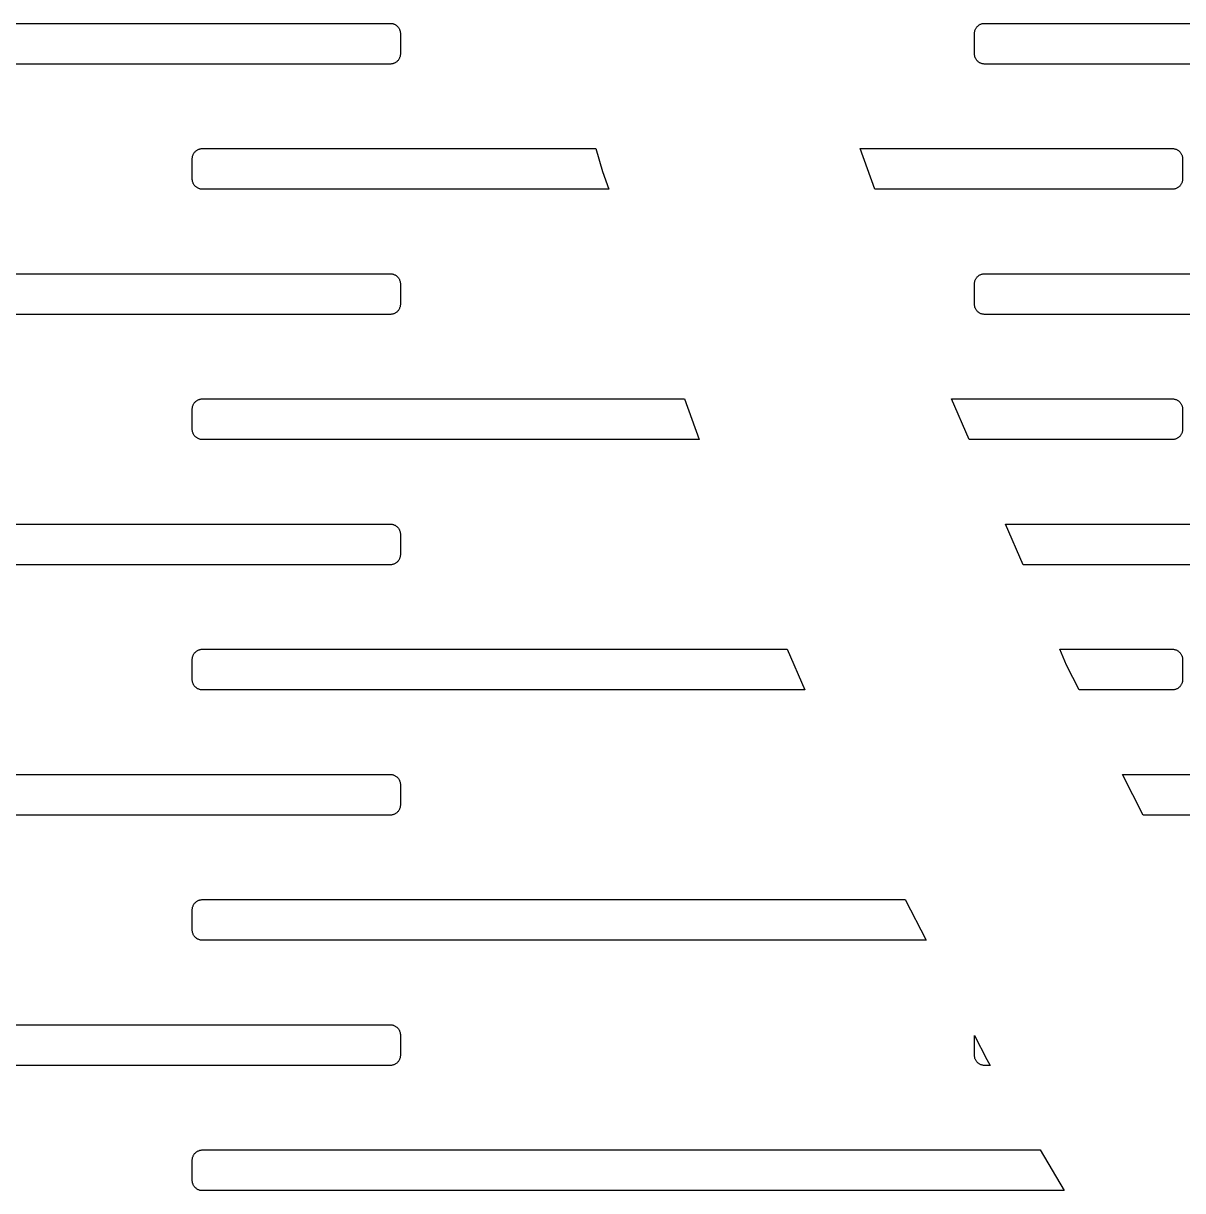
# Model space of a CAD drawing. Header units: metres. Extents: x -216 to 216, y -216 to 216.
# Drawn here: x -174.72 to -137.67, y -83.32 to -46.02 of the extents above; entities that cross this region are included whole.
import ezdxf

# ---------------------------------------------------------------- set-up
doc = ezdxf.new("R2010")
doc.units = ezdxf.units.M

msp = doc.modelspace()

# ---------------------------------------------------------------- linework, layer by layer
for p, q in [((-193.997, -46.0222), (-162.997, -46.0222)), ((-162.997, -46.0222), (-162.977, -46.0228)), ((-162.977, -46.0228), (-162.956, -46.0248)), ((-162.956, -46.0248), (-162.936, -46.028)), ((-162.936, -46.028), (-162.916, -46.0324)), ((-162.916, -46.0324), (-162.897, -46.0381)), ((-162.897, -46.0381), (-162.878, -46.045)), ((-162.878, -46.045), (-162.859, -46.0531)), ((-162.859, -46.0531), (-162.841, -46.0624)), ((-162.841, -46.0624), (-162.823, -46.0728)), ((-162.823, -46.0728), (-162.806, -46.0843)), ((-162.806, -46.0843), (-162.79, -46.0968)), ((-162.79, -46.0968), (-162.775, -46.1103)), ((-162.775, -46.1103), (-162.76, -46.1247)), ((-162.76, -46.1247), (-162.747, -46.14)), ((-162.747, -46.14), (-162.734, -46.1562)), ((-162.734, -46.1562), (-162.723, -46.173)), ((-162.723, -46.173), (-162.712, -46.1906)), ((-162.712, -46.1906), (-162.703, -46.2088)), ((-162.703, -46.2088), (-162.695, -46.2276)), ((-162.695, -46.2276), (-162.688, -46.2468)), ((-162.688, -46.2468), (-162.682, -46.2664)), ((-144.312, -46.2664), (-144.306, -46.2468)), ((-144.306, -46.2468), (-144.299, -46.2276)), ((-144.299, -46.2276), (-144.291, -46.2088)), ((-144.291, -46.2088), (-144.282, -46.1906)), ((-144.282, -46.1906), (-144.272, -46.173)), ((-144.272, -46.173), (-144.26, -46.1562)), ((-144.26, -46.1562), (-144.248, -46.14)), ((-144.248, -46.14), (-144.234, -46.1247)), ((-144.234, -46.1247), (-144.22, -46.1103)), ((-144.22, -46.1103), (-144.204, -46.0968)), ((-144.204, -46.0968), (-144.188, -46.0843)), ((-144.188, -46.0843), (-144.171, -46.0728)), ((-144.171, -46.0728), (-144.154, -46.0624)), ((-144.154, -46.0624), (-144.136, -46.0531)), ((-144.136, -46.0531), (-144.117, -46.045)), ((-144.117, -46.045), (-144.098, -46.0381)), ((-144.098, -46.0381), (-144.078, -46.0324)), ((-144.078, -46.0324), (-144.058, -46.028)), ((-144.058, -46.028), (-144.038, -46.0248)), ((-144.038, -46.0248), (-144.018, -46.0228)), ((-144.018, -46.0228), (-143.997, -46.0222)), ((-143.997, -46.0222), (-112.997, -46.0222)), ((-162.682, -46.2664), (-162.678, -46.2863)), ((-162.678, -46.2863), (-162.675, -46.3065)), ((-162.675, -46.3065), (-162.673, -46.3268)), ((-162.673, -46.3268), (-162.672, -46.3472)), ((-162.672, -46.3472), (-162.672, -46.9972)), ((-144.322, -46.3268), (-144.32, -46.3065)), ((-144.322, -46.3472), (-144.322, -46.3268)), ((-144.322, -46.9972), (-144.322, -46.3472)), ((-144.32, -46.3065), (-144.316, -46.2863)), ((-144.316, -46.2863), (-144.312, -46.2664)), ((-162.672, -46.9972), (-162.673, -47.0176)), ((-144.322, -47.0176), (-144.322, -46.9972)), ((-162.997, -47.3222), (-193.997, -47.3222)), ((-162.977, -47.3215), (-162.997, -47.3222)), ((-162.956, -47.3196), (-162.977, -47.3215)), ((-162.936, -47.3164), (-162.956, -47.3196)), ((-162.916, -47.312), (-162.936, -47.3164)), ((-162.897, -47.3063), (-162.916, -47.312)), ((-162.878, -47.2994), (-162.897, -47.3063)), ((-162.859, -47.2913), (-162.878, -47.2994)), ((-162.841, -47.282), (-162.859, -47.2913)), ((-162.823, -47.2716), (-162.841, -47.282)), ((-162.806, -47.2601), (-162.823, -47.2716)), ((-162.79, -47.2476), (-162.806, -47.2601)), ((-162.775, -47.2341), (-162.79, -47.2476)), ((-162.76, -47.2197), (-162.775, -47.2341)), ((-162.747, -47.2044), (-162.76, -47.2197)), ((-162.734, -47.1882), (-162.747, -47.2044)), ((-162.723, -47.1713), (-162.734, -47.1882)), ((-162.712, -47.1538), (-162.723, -47.1713)), ((-162.703, -47.1356), (-162.712, -47.1538)), ((-162.695, -47.1168), (-162.703, -47.1356)), ((-162.688, -47.0976), (-162.695, -47.1168)), ((-162.682, -47.078), (-162.688, -47.0976)), ((-162.678, -47.0581), (-162.682, -47.078)), ((-162.675, -47.0379), (-162.678, -47.0581)), ((-162.673, -47.0176), (-162.675, -47.0379)), ((-144.32, -47.0379), (-144.322, -47.0176)), ((-144.316, -47.0581), (-144.32, -47.0379)), ((-144.312, -47.078), (-144.316, -47.0581)), ((-144.306, -47.0976), (-144.312, -47.078)), ((-144.299, -47.1168), (-144.306, -47.0976)), ((-144.291, -47.1356), (-144.299, -47.1168)), ((-144.282, -47.1538), (-144.291, -47.1356)), ((-144.272, -47.1713), (-144.282, -47.1538)), ((-144.26, -47.1882), (-144.272, -47.1713)), ((-144.248, -47.2044), (-144.26, -47.1882)), ((-144.234, -47.2197), (-144.248, -47.2044)), ((-144.22, -47.2341), (-144.234, -47.2197)), ((-144.204, -47.2476), (-144.22, -47.2341)), ((-144.188, -47.2601), (-144.204, -47.2476)), ((-144.171, -47.2716), (-144.188, -47.2601)), ((-144.154, -47.282), (-144.171, -47.2716)), ((-144.136, -47.2913), (-144.154, -47.282)), ((-144.117, -47.2994), (-144.136, -47.2913)), ((-144.098, -47.3063), (-144.117, -47.2994)), ((-144.078, -47.312), (-144.098, -47.3063)), ((-144.058, -47.3164), (-144.078, -47.312)), ((-144.038, -47.3196), (-144.058, -47.3164)), ((-144.018, -47.3215), (-144.038, -47.3196)), ((-143.997, -47.3222), (-144.018, -47.3215)), ((-112.997, -47.3222), (-143.997, -47.3222)), ((-169.322, -50.3268), (-169.32, -50.3065)), ((-169.322, -50.3472), (-169.322, -50.3268)), ((-169.322, -50.9972), (-169.322, -50.3472)), ((-169.32, -50.3065), (-169.316, -50.2863)), ((-169.316, -50.2863), (-169.312, -50.2664)), ((-169.312, -50.2664), (-169.306, -50.2468)), ((-169.306, -50.2468), (-169.299, -50.2276)), ((-169.299, -50.2276), (-169.291, -50.2088)), ((-169.291, -50.2088), (-169.282, -50.1906)), ((-169.282, -50.1906), (-169.272, -50.173)), ((-169.272, -50.173), (-169.26, -50.1562)), ((-169.26, -50.1562), (-169.248, -50.14)), ((-169.248, -50.14), (-169.234, -50.1247)), ((-169.234, -50.1247), (-169.22, -50.1103)), ((-169.22, -50.1103), (-169.204, -50.0968)), ((-169.204, -50.0968), (-169.188, -50.0843)), ((-169.188, -50.0843), (-169.171, -50.0728)), ((-169.171, -50.0728), (-169.154, -50.0624)), ((-169.154, -50.0624), (-169.136, -50.0531)), ((-169.136, -50.0531), (-169.117, -50.045)), ((-169.117, -50.045), (-169.098, -50.0381)), ((-169.098, -50.0381), (-169.078, -50.0324)), ((-169.078, -50.0324), (-169.058, -50.028)), ((-169.058, -50.028), (-169.038, -50.0248)), ((-169.038, -50.0248), (-169.018, -50.0228)), ((-169.018, -50.0228), (-168.997, -50.0222)), ((-168.997, -50.0222), (-156.422, -50.0222)), ((-156.422, -50.0222), (-156.209, -50.7554)), ((-147.507, -51.3222), (-147.975, -50.0222)), ((-147.975, -50.0222), (-137.997, -50.0222)), ((-137.997, -50.0222), (-137.977, -50.0228)), ((-137.977, -50.0228), (-137.956, -50.0248)), ((-137.956, -50.0248), (-137.936, -50.028)), ((-137.936, -50.028), (-137.916, -50.0324)), ((-137.916, -50.0324), (-137.897, -50.0381)), ((-137.897, -50.0381), (-137.878, -50.045)), ((-137.878, -50.045), (-137.859, -50.0531)), ((-137.859, -50.0531), (-137.841, -50.0624)), ((-137.841, -50.0624), (-137.823, -50.0728)), ((-137.823, -50.0728), (-137.806, -50.0843)), ((-137.806, -50.0843), (-137.79, -50.0968)), ((-137.79, -50.0968), (-137.775, -50.1103)), ((-137.775, -50.1103), (-137.76, -50.1247)), ((-137.76, -50.1247), (-137.747, -50.14)), ((-137.747, -50.14), (-137.734, -50.1562)), ((-137.734, -50.1562), (-137.723, -50.173)), ((-137.723, -50.173), (-137.712, -50.1906)), ((-137.712, -50.1906), (-137.703, -50.2088)), ((-137.703, -50.2088), (-137.695, -50.2276)), ((-137.695, -50.2276), (-137.688, -50.2468)), ((-137.688, -50.2468), (-137.682, -50.2664)), ((-137.682, -50.2664), (-137.678, -50.2863)), ((-137.678, -50.2863), (-137.675, -50.3065)), ((-137.675, -50.3065), (-137.673, -50.3268)), ((-137.673, -50.3268), (-137.672, -50.3472)), ((-137.672, -50.3472), (-137.672, -50.9972)), ((-169.322, -51.0176), (-169.322, -50.9972)), ((-169.32, -51.0379), (-169.322, -51.0176)), ((-169.316, -51.0581), (-169.32, -51.0379)), ((-169.312, -51.078), (-169.316, -51.0581)), ((-169.306, -51.0976), (-169.312, -51.078)), ((-169.299, -51.1168), (-169.306, -51.0976)), ((-156.209, -50.7554), (-156.005, -51.3222)), ((-137.688, -51.0976), (-137.695, -51.1168)), ((-137.682, -51.078), (-137.688, -51.0976)), ((-137.678, -51.0581), (-137.682, -51.078)), ((-137.675, -51.0379), (-137.678, -51.0581)), ((-137.673, -51.0176), (-137.675, -51.0379)), ((-137.672, -50.9972), (-137.673, -51.0176)), ((-169.291, -51.1356), (-169.299, -51.1168)), ((-169.282, -51.1538), (-169.291, -51.1356)), ((-169.272, -51.1713), (-169.282, -51.1538)), ((-169.26, -51.1882), (-169.272, -51.1713)), ((-169.248, -51.2044), (-169.26, -51.1882)), ((-169.234, -51.2197), (-169.248, -51.2044)), ((-169.22, -51.2341), (-169.234, -51.2197)), ((-169.204, -51.2476), (-169.22, -51.2341)), ((-169.188, -51.2601), (-169.204, -51.2476)), ((-169.171, -51.2716), (-169.188, -51.2601)), ((-169.154, -51.282), (-169.171, -51.2716)), ((-169.136, -51.2913), (-169.154, -51.282)), ((-169.117, -51.2994), (-169.136, -51.2913)), ((-169.098, -51.3063), (-169.117, -51.2994)), ((-169.078, -51.312), (-169.098, -51.3063)), ((-169.058, -51.3164), (-169.078, -51.312)), ((-169.038, -51.3196), (-169.058, -51.3164)), ((-169.018, -51.3215), (-169.038, -51.3196)), ((-168.997, -51.3222), (-169.018, -51.3215)), ((-156.005, -51.3222), (-168.997, -51.3222)), ((-137.997, -51.3222), (-147.507, -51.3222)), ((-137.977, -51.3215), (-137.997, -51.3222)), ((-137.956, -51.3196), (-137.977, -51.3215)), ((-137.936, -51.3164), (-137.956, -51.3196)), ((-137.916, -51.312), (-137.936, -51.3164)), ((-137.897, -51.3063), (-137.916, -51.312)), ((-137.878, -51.2994), (-137.897, -51.3063)), ((-137.859, -51.2913), (-137.878, -51.2994)), ((-137.841, -51.282), (-137.859, -51.2913)), ((-137.823, -51.2716), (-137.841, -51.282)), ((-137.806, -51.2601), (-137.823, -51.2716)), ((-137.79, -51.2476), (-137.806, -51.2601)), ((-137.775, -51.2341), (-137.79, -51.2476)), ((-137.76, -51.2197), (-137.775, -51.2341)), ((-137.747, -51.2044), (-137.76, -51.2197)), ((-137.734, -51.1882), (-137.747, -51.2044)), ((-137.723, -51.1713), (-137.734, -51.1882)), ((-137.712, -51.1538), (-137.723, -51.1713)), ((-137.703, -51.1356), (-137.712, -51.1538)), ((-137.695, -51.1168), (-137.703, -51.1356)), ((-193.997, -54.0222), (-162.997, -54.0222)), ((-162.997, -54.0222), (-162.977, -54.0228)), ((-162.977, -54.0228), (-162.956, -54.0248)), ((-162.956, -54.0248), (-162.936, -54.028)), ((-162.936, -54.028), (-162.916, -54.0324)), ((-162.916, -54.0324), (-162.897, -54.0381)), ((-162.897, -54.0381), (-162.878, -54.045)), ((-162.878, -54.045), (-162.859, -54.0531)), ((-162.859, -54.0531), (-162.841, -54.0624)), ((-162.841, -54.0624), (-162.823, -54.0728)), ((-162.823, -54.0728), (-162.806, -54.0843)), ((-162.806, -54.0843), (-162.79, -54.0968)), ((-144.204, -54.0968), (-144.188, -54.0843)), ((-144.188, -54.0843), (-144.171, -54.0728)), ((-144.171, -54.0728), (-144.154, -54.0624)), ((-144.154, -54.0624), (-144.136, -54.0531)), ((-144.136, -54.0531), (-144.117, -54.045)), ((-144.117, -54.045), (-144.098, -54.0381)), ((-144.098, -54.0381), (-144.078, -54.0324)), ((-144.078, -54.0324), (-144.058, -54.028)), ((-144.058, -54.028), (-144.038, -54.0248)), ((-144.038, -54.0248), (-144.018, -54.0228)), ((-144.018, -54.0228), (-143.997, -54.0222)), ((-143.997, -54.0222), (-112.997, -54.0222)), ((-162.79, -54.0968), (-162.775, -54.1103)), ((-162.775, -54.1103), (-162.76, -54.1247)), ((-162.76, -54.1247), (-162.747, -54.14)), ((-162.747, -54.14), (-162.734, -54.1562)), ((-162.734, -54.1562), (-162.723, -54.173)), ((-162.723, -54.173), (-162.712, -54.1906)), ((-162.712, -54.1906), (-162.703, -54.2088)), ((-162.703, -54.2088), (-162.695, -54.2276)), ((-162.695, -54.2276), (-162.688, -54.2468)), ((-162.688, -54.2468), (-162.682, -54.2664)), ((-162.682, -54.2664), (-162.678, -54.2863)), ((-162.678, -54.2863), (-162.675, -54.3065)), ((-162.675, -54.3065), (-162.673, -54.3268)), ((-162.673, -54.3268), (-162.672, -54.3472)), ((-162.672, -54.3472), (-162.672, -54.9972)), ((-144.322, -54.3268), (-144.32, -54.3065)), ((-144.322, -54.3472), (-144.322, -54.3268)), ((-144.322, -54.9972), (-144.322, -54.3472)), ((-144.32, -54.3065), (-144.316, -54.2863)), ((-144.316, -54.2863), (-144.312, -54.2664)), ((-144.312, -54.2664), (-144.306, -54.2468)), ((-144.306, -54.2468), (-144.299, -54.2276)), ((-144.299, -54.2276), (-144.291, -54.2088)), ((-144.291, -54.2088), (-144.282, -54.1906)), ((-144.282, -54.1906), (-144.272, -54.173)), ((-144.272, -54.173), (-144.26, -54.1562)), ((-144.26, -54.1562), (-144.248, -54.14)), ((-144.248, -54.14), (-144.234, -54.1247)), ((-144.234, -54.1247), (-144.22, -54.1103)), ((-144.22, -54.1103), (-144.204, -54.0968)), ((-162.734, -55.1882), (-162.747, -55.2044)), ((-162.723, -55.1713), (-162.734, -55.1882)), ((-162.712, -55.1538), (-162.723, -55.1713)), ((-162.703, -55.1356), (-162.712, -55.1538)), ((-162.695, -55.1168), (-162.703, -55.1356)), ((-162.688, -55.0976), (-162.695, -55.1168)), ((-162.682, -55.078), (-162.688, -55.0976)), ((-162.678, -55.0581), (-162.682, -55.078)), ((-162.675, -55.0379), (-162.678, -55.0581)), ((-162.673, -55.0176), (-162.675, -55.0379)), ((-162.672, -54.9972), (-162.673, -55.0176)), ((-144.322, -55.0176), (-144.322, -54.9972)), ((-144.32, -55.0379), (-144.322, -55.0176)), ((-144.316, -55.0581), (-144.32, -55.0379)), ((-144.312, -55.078), (-144.316, -55.0581)), ((-144.306, -55.0976), (-144.312, -55.078)), ((-144.299, -55.1168), (-144.306, -55.0976)), ((-144.291, -55.1356), (-144.299, -55.1168)), ((-144.282, -55.1538), (-144.291, -55.1356)), ((-144.272, -55.1713), (-144.282, -55.1538)), ((-144.26, -55.1882), (-144.272, -55.1713)), ((-144.248, -55.2044), (-144.26, -55.1882)), ((-162.997, -55.3222), (-193.997, -55.3222)), ((-162.977, -55.3215), (-162.997, -55.3222)), ((-162.956, -55.3196), (-162.977, -55.3215)), ((-162.936, -55.3164), (-162.956, -55.3196)), ((-162.916, -55.312), (-162.936, -55.3164)), ((-162.897, -55.3063), (-162.916, -55.312)), ((-162.878, -55.2994), (-162.897, -55.3063)), ((-162.859, -55.2913), (-162.878, -55.2994)), ((-162.841, -55.282), (-162.859, -55.2913)), ((-162.823, -55.2716), (-162.841, -55.282)), ((-162.806, -55.2601), (-162.823, -55.2716)), ((-162.79, -55.2476), (-162.806, -55.2601)), ((-162.775, -55.2341), (-162.79, -55.2476)), ((-162.76, -55.2197), (-162.775, -55.2341)), ((-162.747, -55.2044), (-162.76, -55.2197)), ((-144.234, -55.2197), (-144.248, -55.2044)), ((-144.22, -55.2341), (-144.234, -55.2197)), ((-144.204, -55.2476), (-144.22, -55.2341)), ((-144.188, -55.2601), (-144.204, -55.2476)), ((-144.171, -55.2716), (-144.188, -55.2601)), ((-144.154, -55.282), (-144.171, -55.2716)), ((-144.136, -55.2913), (-144.154, -55.282)), ((-144.117, -55.2994), (-144.136, -55.2913)), ((-144.098, -55.3063), (-144.117, -55.2994)), ((-144.078, -55.312), (-144.098, -55.3063)), ((-144.058, -55.3164), (-144.078, -55.312)), ((-144.038, -55.3196), (-144.058, -55.3164)), ((-144.018, -55.3215), (-144.038, -55.3196)), ((-143.997, -55.3222), (-144.018, -55.3215)), ((-112.997, -55.3222), (-143.997, -55.3222)), ((-169.282, -58.1906), (-169.272, -58.173)), ((-169.272, -58.173), (-169.26, -58.1562)), ((-169.26, -58.1562), (-169.248, -58.14)), ((-169.248, -58.14), (-169.234, -58.1247)), ((-169.234, -58.1247), (-169.22, -58.1103)), ((-169.22, -58.1103), (-169.204, -58.0968)), ((-169.204, -58.0968), (-169.188, -58.0843)), ((-169.188, -58.0843), (-169.171, -58.0728)), ((-169.171, -58.0728), (-169.154, -58.0624)), ((-169.154, -58.0624), (-169.136, -58.0531)), ((-169.136, -58.0531), (-169.117, -58.045)), ((-169.117, -58.045), (-169.098, -58.0381)), ((-169.098, -58.0381), (-169.078, -58.0324)), ((-169.078, -58.0324), (-169.058, -58.028)), ((-169.058, -58.028), (-169.038, -58.0248)), ((-169.038, -58.0248), (-169.018, -58.0228)), ((-169.018, -58.0228), (-168.997, -58.0222)), ((-168.997, -58.0222), (-153.593, -58.0222)), ((-153.593, -58.0222), (-153.125, -59.3222)), ((-144.495, -59.3222), (-145.058, -58.0222)), ((-145.058, -58.0222), (-137.997, -58.0222)), ((-137.997, -58.0222), (-137.977, -58.0228)), ((-137.977, -58.0228), (-137.956, -58.0248)), ((-137.956, -58.0248), (-137.936, -58.028)), ((-137.936, -58.028), (-137.916, -58.0324)), ((-137.916, -58.0324), (-137.897, -58.0381)), ((-137.897, -58.0381), (-137.878, -58.045)), ((-137.878, -58.045), (-137.859, -58.0531)), ((-137.859, -58.0531), (-137.841, -58.0624)), ((-137.841, -58.0624), (-137.823, -58.0728)), ((-137.823, -58.0728), (-137.806, -58.0843)), ((-137.806, -58.0843), (-137.79, -58.0968)), ((-137.79, -58.0968), (-137.775, -58.1103)), ((-137.775, -58.1103), (-137.76, -58.1247)), ((-137.76, -58.1247), (-137.747, -58.14)), ((-137.747, -58.14), (-137.734, -58.1562)), ((-137.734, -58.1562), (-137.723, -58.173)), ((-137.723, -58.173), (-137.712, -58.1906)), ((-169.322, -58.3268), (-169.32, -58.3065)), ((-169.322, -58.3472), (-169.322, -58.3268)), ((-169.322, -58.9972), (-169.322, -58.3472)), ((-169.32, -58.3065), (-169.316, -58.2863)), ((-169.316, -58.2863), (-169.312, -58.2664)), ((-169.312, -58.2664), (-169.306, -58.2468)), ((-169.306, -58.2468), (-169.299, -58.2276)), ((-169.299, -58.2276), (-169.291, -58.2088)), ((-169.291, -58.2088), (-169.282, -58.1906)), ((-137.712, -58.1906), (-137.703, -58.2088)), ((-137.703, -58.2088), (-137.695, -58.2276)), ((-137.695, -58.2276), (-137.688, -58.2468)), ((-137.688, -58.2468), (-137.682, -58.2664)), ((-137.682, -58.2664), (-137.678, -58.2863)), ((-137.678, -58.2863), (-137.675, -58.3065)), ((-137.675, -58.3065), (-137.673, -58.3268)), ((-137.673, -58.3268), (-137.672, -58.3472)), ((-137.672, -58.3472), (-137.672, -58.9972)), ((-169.322, -59.0176), (-169.322, -58.9972)), ((-169.32, -59.0379), (-169.322, -59.0176)), ((-169.316, -59.0581), (-169.32, -59.0379)), ((-169.312, -59.078), (-169.316, -59.0581)), ((-169.306, -59.0976), (-169.312, -59.078)), ((-169.299, -59.1168), (-169.306, -59.0976)), ((-169.291, -59.1356), (-169.299, -59.1168)), ((-169.282, -59.1538), (-169.291, -59.1356)), ((-169.272, -59.1713), (-169.282, -59.1538)), ((-169.26, -59.1882), (-169.272, -59.1713)), ((-169.248, -59.2044), (-169.26, -59.1882)), ((-169.234, -59.2197), (-169.248, -59.2044)), ((-169.22, -59.2341), (-169.234, -59.2197)), ((-169.204, -59.2476), (-169.22, -59.2341)), ((-169.188, -59.2601), (-169.204, -59.2476)), ((-169.171, -59.2716), (-169.188, -59.2601)), ((-169.154, -59.282), (-169.171, -59.2716)), ((-169.136, -59.2913), (-169.154, -59.282)), ((-169.117, -59.2994), (-169.136, -59.2913)), ((-169.098, -59.3063), (-169.117, -59.2994)), ((-169.078, -59.312), (-169.098, -59.3063)), ((-137.897, -59.3063), (-137.916, -59.312)), ((-137.878, -59.2994), (-137.897, -59.3063)), ((-137.859, -59.2913), (-137.878, -59.2994)), ((-137.841, -59.282), (-137.859, -59.2913)), ((-137.823, -59.2716), (-137.841, -59.282)), ((-137.806, -59.2601), (-137.823, -59.2716)), ((-137.79, -59.2476), (-137.806, -59.2601)), ((-137.775, -59.2341), (-137.79, -59.2476)), ((-137.76, -59.2197), (-137.775, -59.2341)), ((-137.747, -59.2044), (-137.76, -59.2197)), ((-137.734, -59.1882), (-137.747, -59.2044)), ((-137.723, -59.1713), (-137.734, -59.1882)), ((-137.712, -59.1538), (-137.723, -59.1713)), ((-137.703, -59.1356), (-137.712, -59.1538)), ((-137.695, -59.1168), (-137.703, -59.1356)), ((-137.688, -59.0976), (-137.695, -59.1168)), ((-137.682, -59.078), (-137.688, -59.0976)), ((-137.678, -59.0581), (-137.682, -59.078)), ((-137.675, -59.0379), (-137.678, -59.0581)), ((-137.673, -59.0176), (-137.675, -59.0379)), ((-137.672, -58.9972), (-137.673, -59.0176)), ((-169.058, -59.3164), (-169.078, -59.312)), ((-169.038, -59.3196), (-169.058, -59.3164)), ((-169.018, -59.3215), (-169.038, -59.3196)), ((-168.997, -59.3222), (-169.018, -59.3215)), ((-153.125, -59.3222), (-168.997, -59.3222)), ((-137.997, -59.3222), (-144.495, -59.3222)), ((-137.977, -59.3215), (-137.997, -59.3222)), ((-137.956, -59.3196), (-137.977, -59.3215)), ((-137.936, -59.3164), (-137.956, -59.3196)), ((-137.916, -59.312), (-137.936, -59.3164)), ((-193.997, -62.0222), (-162.997, -62.0222)), ((-162.997, -62.0222), (-162.977, -62.0228)), ((-162.977, -62.0228), (-162.956, -62.0248)), ((-162.956, -62.0248), (-162.936, -62.028)), ((-162.936, -62.028), (-162.916, -62.0324)), ((-162.916, -62.0324), (-162.897, -62.0381)), ((-162.897, -62.0381), (-162.878, -62.045)), ((-162.878, -62.045), (-162.859, -62.0531)), ((-162.859, -62.0531), (-162.841, -62.0624)), ((-162.841, -62.0624), (-162.823, -62.0728)), ((-162.823, -62.0728), (-162.806, -62.0843)), ((-162.806, -62.0843), (-162.79, -62.0968)), ((-162.79, -62.0968), (-162.775, -62.1103)), ((-162.775, -62.1103), (-162.76, -62.1247)), ((-162.76, -62.1247), (-162.747, -62.14)), ((-162.747, -62.14), (-162.734, -62.1562)), ((-162.734, -62.1562), (-162.723, -62.173)), ((-162.723, -62.173), (-162.712, -62.1906)), ((-162.712, -62.1906), (-162.703, -62.2088)), ((-162.703, -62.2088), (-162.695, -62.2276)), ((-162.695, -62.2276), (-162.688, -62.2468)), ((-162.688, -62.2468), (-162.682, -62.2664)), ((-162.682, -62.2664), (-162.678, -62.2863)), ((-162.678, -62.2863), (-162.675, -62.3065)), ((-142.764, -63.3222), (-143.327, -62.0222)), ((-143.327, -62.0222), (-112.997, -62.0222)), ((-162.675, -62.3065), (-162.673, -62.3268)), ((-162.673, -62.3268), (-162.672, -62.3472)), ((-162.672, -62.3472), (-162.672, -62.9972)), ((-162.673, -63.0176), (-162.675, -63.0379)), ((-162.672, -62.9972), (-162.673, -63.0176)), ((-162.997, -63.3222), (-193.997, -63.3222)), ((-162.977, -63.3215), (-162.997, -63.3222)), ((-162.956, -63.3196), (-162.977, -63.3215)), ((-162.936, -63.3164), (-162.956, -63.3196)), ((-162.916, -63.312), (-162.936, -63.3164)), ((-162.897, -63.3063), (-162.916, -63.312)), ((-162.878, -63.2994), (-162.897, -63.3063)), ((-162.859, -63.2913), (-162.878, -63.2994)), ((-162.841, -63.282), (-162.859, -63.2913)), ((-162.823, -63.2716), (-162.841, -63.282)), ((-162.806, -63.2601), (-162.823, -63.2716)), ((-162.79, -63.2476), (-162.806, -63.2601)), ((-162.775, -63.2341), (-162.79, -63.2476)), ((-162.76, -63.2197), (-162.775, -63.2341)), ((-162.747, -63.2044), (-162.76, -63.2197)), ((-162.734, -63.1882), (-162.747, -63.2044)), ((-162.723, -63.1713), (-162.734, -63.1882)), ((-162.712, -63.1538), (-162.723, -63.1713)), ((-162.703, -63.1356), (-162.712, -63.1538)), ((-162.695, -63.1168), (-162.703, -63.1356)), ((-162.688, -63.0976), (-162.695, -63.1168)), ((-162.682, -63.078), (-162.688, -63.0976)), ((-162.678, -63.0581), (-162.682, -63.078)), ((-162.675, -63.0379), (-162.678, -63.0581)), ((-112.997, -63.3222), (-142.764, -63.3222)), ((-169.322, -66.3268), (-169.32, -66.3065)), ((-169.322, -66.3472), (-169.322, -66.3268)), ((-169.322, -66.9972), (-169.322, -66.3472)), ((-169.32, -66.3065), (-169.316, -66.2863)), ((-169.316, -66.2863), (-169.312, -66.2664)), ((-169.312, -66.2664), (-169.306, -66.2468)), ((-169.306, -66.2468), (-169.299, -66.2276)), ((-169.299, -66.2276), (-169.291, -66.2088)), ((-169.291, -66.2088), (-169.282, -66.1906)), ((-169.282, -66.1906), (-169.272, -66.173)), ((-169.272, -66.173), (-169.26, -66.1562)), ((-169.26, -66.1562), (-169.248, -66.14)), ((-169.248, -66.14), (-169.234, -66.1247)), ((-169.234, -66.1247), (-169.22, -66.1103)), ((-169.22, -66.1103), (-169.204, -66.0968)), ((-169.204, -66.0968), (-169.188, -66.0843)), ((-169.188, -66.0843), (-169.171, -66.0728)), ((-169.171, -66.0728), (-169.154, -66.0624)), ((-169.154, -66.0624), (-169.136, -66.0531)), ((-169.136, -66.0531), (-169.117, -66.045)), ((-169.117, -66.045), (-169.098, -66.0381)), ((-169.098, -66.0381), (-169.078, -66.0324)), ((-169.078, -66.0324), (-169.058, -66.028)), ((-169.058, -66.028), (-169.038, -66.0248)), ((-169.038, -66.0248), (-169.018, -66.0228)), ((-169.018, -66.0228), (-168.997, -66.0222)), ((-168.997, -66.0222), (-150.308, -66.0222)), ((-150.308, -66.0222), (-149.746, -67.3222)), ((-141.377, -66.5271), (-141.596, -66.0222)), ((-141.596, -66.0222), (-137.997, -66.0222)), ((-137.997, -66.0222), (-137.977, -66.0228)), ((-137.977, -66.0228), (-137.956, -66.0248)), ((-137.956, -66.0248), (-137.936, -66.028)), ((-137.936, -66.028), (-137.916, -66.0324)), ((-137.916, -66.0324), (-137.897, -66.0381)), ((-137.897, -66.0381), (-137.878, -66.045)), ((-137.878, -66.045), (-137.859, -66.0531)), ((-137.859, -66.0531), (-137.841, -66.0624)), ((-137.841, -66.0624), (-137.823, -66.0728)), ((-137.823, -66.0728), (-137.806, -66.0843)), ((-137.806, -66.0843), (-137.79, -66.0968)), ((-137.79, -66.0968), (-137.775, -66.1103)), ((-137.775, -66.1103), (-137.76, -66.1247)), ((-137.76, -66.1247), (-137.747, -66.14)), ((-137.747, -66.14), (-137.734, -66.1562)), ((-137.734, -66.1562), (-137.723, -66.173)), ((-137.723, -66.173), (-137.712, -66.1906)), ((-137.712, -66.1906), (-137.703, -66.2088)), ((-137.703, -66.2088), (-137.695, -66.2276)), ((-137.695, -66.2276), (-137.688, -66.2468)), ((-137.688, -66.2468), (-137.682, -66.2664)), ((-137.682, -66.2664), (-137.678, -66.2863)), ((-137.678, -66.2863), (-137.675, -66.3065)), ((-137.675, -66.3065), (-137.673, -66.3268)), ((-137.673, -66.3268), (-137.672, -66.3472)), ((-137.672, -66.3472), (-137.672, -66.9972)), ((-140.972, -67.3222), (-141.377, -66.5271)), ((-169.322, -67.0176), (-169.322, -66.9972)), ((-169.32, -67.0379), (-169.322, -67.0176)), ((-169.316, -67.0581), (-169.32, -67.0379)), ((-169.312, -67.078), (-169.316, -67.0581)), ((-169.306, -67.0976), (-169.312, -67.078)), ((-169.299, -67.1168), (-169.306, -67.0976)), ((-169.291, -67.1356), (-169.299, -67.1168)), ((-169.282, -67.1538), (-169.291, -67.1356)), ((-137.703, -67.1356), (-137.712, -67.1538)), ((-137.695, -67.1168), (-137.703, -67.1356)), ((-137.688, -67.0976), (-137.695, -67.1168)), ((-137.682, -67.078), (-137.688, -67.0976)), ((-137.678, -67.0581), (-137.682, -67.078)), ((-137.675, -67.0379), (-137.678, -67.0581)), ((-137.673, -67.0176), (-137.675, -67.0379)), ((-137.672, -66.9972), (-137.673, -67.0176)), ((-169.272, -67.1713), (-169.282, -67.1538)), ((-169.26, -67.1882), (-169.272, -67.1713)), ((-169.248, -67.2044), (-169.26, -67.1882)), ((-169.234, -67.2197), (-169.248, -67.2044)), ((-169.22, -67.2341), (-169.234, -67.2197)), ((-169.204, -67.2476), (-169.22, -67.2341)), ((-169.188, -67.2601), (-169.204, -67.2476)), ((-169.171, -67.2716), (-169.188, -67.2601)), ((-169.154, -67.282), (-169.171, -67.2716)), ((-169.136, -67.2913), (-169.154, -67.282)), ((-169.117, -67.2994), (-169.136, -67.2913)), ((-169.098, -67.3063), (-169.117, -67.2994)), ((-169.078, -67.312), (-169.098, -67.3063)), ((-169.058, -67.3164), (-169.078, -67.312)), ((-169.038, -67.3196), (-169.058, -67.3164)), ((-169.018, -67.3215), (-169.038, -67.3196)), ((-168.997, -67.3222), (-169.018, -67.3215)), ((-149.746, -67.3222), (-168.997, -67.3222)), ((-137.997, -67.3222), (-140.972, -67.3222)), ((-137.977, -67.3215), (-137.997, -67.3222)), ((-137.956, -67.3196), (-137.977, -67.3215)), ((-137.936, -67.3164), (-137.956, -67.3196)), ((-137.916, -67.312), (-137.936, -67.3164)), ((-137.897, -67.3063), (-137.916, -67.312)), ((-137.878, -67.2994), (-137.897, -67.3063)), ((-137.859, -67.2913), (-137.878, -67.2994)), ((-137.841, -67.282), (-137.859, -67.2913)), ((-137.823, -67.2716), (-137.841, -67.282)), ((-137.806, -67.2601), (-137.823, -67.2716)), ((-137.79, -67.2476), (-137.806, -67.2601)), ((-137.775, -67.2341), (-137.79, -67.2476)), ((-137.76, -67.2197), (-137.775, -67.2341)), ((-137.747, -67.2044), (-137.76, -67.2197)), ((-137.734, -67.1882), (-137.747, -67.2044)), ((-137.723, -67.1713), (-137.734, -67.1882)), ((-137.712, -67.1538), (-137.723, -67.1713)), ((-193.997, -70.0222), (-162.997, -70.0222)), ((-162.997, -70.0222), (-162.977, -70.0228)), ((-162.977, -70.0228), (-162.956, -70.0248)), ((-162.956, -70.0248), (-162.936, -70.028)), ((-162.936, -70.028), (-162.916, -70.0324)), ((-162.916, -70.0324), (-162.897, -70.0381)), ((-162.897, -70.0381), (-162.878, -70.045)), ((-162.878, -70.045), (-162.859, -70.0531)), ((-162.859, -70.0531), (-162.841, -70.0624)), ((-162.841, -70.0624), (-162.823, -70.0728)), ((-162.823, -70.0728), (-162.806, -70.0843)), ((-162.806, -70.0843), (-162.79, -70.0968)), ((-162.79, -70.0968), (-162.775, -70.1103)), ((-162.775, -70.1103), (-162.76, -70.1247)), ((-138.934, -71.3222), (-139.596, -70.0222)), ((-139.596, -70.0222), (-112.997, -70.0222)), ((-162.76, -70.1247), (-162.747, -70.14)), ((-162.747, -70.14), (-162.734, -70.1562)), ((-162.734, -70.1562), (-162.723, -70.173)), ((-162.723, -70.173), (-162.712, -70.1906)), ((-162.712, -70.1906), (-162.703, -70.2088)), ((-162.703, -70.2088), (-162.695, -70.2276)), ((-162.695, -70.2276), (-162.688, -70.2468)), ((-162.688, -70.2468), (-162.682, -70.2664)), ((-162.682, -70.2664), (-162.678, -70.2863)), ((-162.678, -70.2863), (-162.675, -70.3065)), ((-162.675, -70.3065), (-162.673, -70.3268)), ((-162.673, -70.3268), (-162.672, -70.3472)), ((-162.672, -70.3472), (-162.672, -70.9972)), ((-162.775, -71.2341), (-162.79, -71.2476)), ((-162.76, -71.2197), (-162.775, -71.2341)), ((-162.747, -71.2044), (-162.76, -71.2197)), ((-162.734, -71.1882), (-162.747, -71.2044)), ((-162.723, -71.1713), (-162.734, -71.1882)), ((-162.712, -71.1538), (-162.723, -71.1713)), ((-162.703, -71.1356), (-162.712, -71.1538)), ((-162.695, -71.1168), (-162.703, -71.1356)), ((-162.688, -71.0976), (-162.695, -71.1168)), ((-162.682, -71.078), (-162.688, -71.0976)), ((-162.678, -71.0581), (-162.682, -71.078)), ((-162.675, -71.0379), (-162.678, -71.0581)), ((-162.673, -71.0176), (-162.675, -71.0379)), ((-162.672, -70.9972), (-162.673, -71.0176)), ((-162.997, -71.3222), (-193.997, -71.3222)), ((-162.977, -71.3215), (-162.997, -71.3222)), ((-162.956, -71.3196), (-162.977, -71.3215)), ((-162.936, -71.3164), (-162.956, -71.3196)), ((-162.916, -71.312), (-162.936, -71.3164)), ((-162.897, -71.3063), (-162.916, -71.312)), ((-162.878, -71.2994), (-162.897, -71.3063)), ((-162.859, -71.2913), (-162.878, -71.2994)), ((-162.841, -71.282), (-162.859, -71.2913)), ((-162.823, -71.2716), (-162.841, -71.282)), ((-162.806, -71.2601), (-162.823, -71.2716)), ((-162.79, -71.2476), (-162.806, -71.2601)), ((-112.997, -71.3222), (-138.934, -71.3222)), ((-169.299, -74.2276), (-169.291, -74.2088)), ((-169.291, -74.2088), (-169.282, -74.1906)), ((-169.282, -74.1906), (-169.272, -74.173)), ((-169.272, -74.173), (-169.26, -74.1562)), ((-169.26, -74.1562), (-169.248, -74.14)), ((-169.248, -74.14), (-169.234, -74.1247)), ((-169.234, -74.1247), (-169.22, -74.1103)), ((-169.22, -74.1103), (-169.204, -74.0968)), ((-169.204, -74.0968), (-169.188, -74.0843)), ((-169.188, -74.0843), (-169.171, -74.0728)), ((-169.171, -74.0728), (-169.154, -74.0624)), ((-169.154, -74.0624), (-169.136, -74.0531)), ((-169.136, -74.0531), (-169.117, -74.045)), ((-169.117, -74.045), (-169.098, -74.0381)), ((-169.098, -74.0381), (-169.078, -74.0324)), ((-169.078, -74.0324), (-169.058, -74.028)), ((-169.058, -74.028), (-169.038, -74.0248)), ((-169.038, -74.0248), (-169.018, -74.0228)), ((-169.018, -74.0228), (-168.997, -74.0222)), ((-168.997, -74.0222), (-146.533, -74.0222)), ((-146.533, -74.0222), (-145.87, -75.3222)), ((-169.322, -74.3268), (-169.32, -74.3065)), ((-169.322, -74.3472), (-169.322, -74.3268)), ((-169.322, -74.9972), (-169.322, -74.3472)), ((-169.32, -74.3065), (-169.316, -74.2863)), ((-169.316, -74.2863), (-169.312, -74.2664)), ((-169.312, -74.2664), (-169.306, -74.2468)), ((-169.306, -74.2468), (-169.299, -74.2276)), ((-169.322, -75.0176), (-169.322, -74.9972)), ((-169.32, -75.0379), (-169.322, -75.0176)), ((-169.316, -75.0581), (-169.32, -75.0379)), ((-169.312, -75.078), (-169.316, -75.0581)), ((-169.306, -75.0976), (-169.312, -75.078)), ((-169.299, -75.1168), (-169.306, -75.0976)), ((-169.291, -75.1356), (-169.299, -75.1168)), ((-169.282, -75.1538), (-169.291, -75.1356)), ((-169.272, -75.1713), (-169.282, -75.1538)), ((-169.26, -75.1882), (-169.272, -75.1713)), ((-169.248, -75.2044), (-169.26, -75.1882)), ((-169.234, -75.2197), (-169.248, -75.2044)), ((-169.22, -75.2341), (-169.234, -75.2197)), ((-169.204, -75.2476), (-169.22, -75.2341)), ((-169.188, -75.2601), (-169.204, -75.2476)), ((-169.171, -75.2716), (-169.188, -75.2601)), ((-169.154, -75.282), (-169.171, -75.2716)), ((-169.136, -75.2913), (-169.154, -75.282)), ((-169.117, -75.2994), (-169.136, -75.2913)), ((-169.098, -75.3063), (-169.117, -75.2994)), ((-169.078, -75.312), (-169.098, -75.3063)), ((-169.058, -75.3164), (-169.078, -75.312)), ((-169.038, -75.3196), (-169.058, -75.3164)), ((-169.018, -75.3215), (-169.038, -75.3196)), ((-168.997, -75.3222), (-169.018, -75.3215)), ((-145.87, -75.3222), (-168.997, -75.3222)), ((-192.326, -78.0222), (-162.997, -78.0222)), ((-162.997, -78.0222), (-162.977, -78.0228)), ((-162.977, -78.0228), (-162.956, -78.0248)), ((-162.956, -78.0248), (-162.936, -78.028)), ((-162.936, -78.028), (-162.916, -78.0324)), ((-162.916, -78.0324), (-162.897, -78.0381)), ((-162.897, -78.0381), (-162.878, -78.045)), ((-162.878, -78.045), (-162.859, -78.0531)), ((-162.859, -78.0531), (-162.841, -78.0624)), ((-162.841, -78.0624), (-162.823, -78.0728)), ((-162.823, -78.0728), (-162.806, -78.0843)), ((-162.806, -78.0843), (-162.79, -78.0968)), ((-162.79, -78.0968), (-162.775, -78.1103)), ((-162.775, -78.1103), (-162.76, -78.1247)), ((-162.76, -78.1247), (-162.747, -78.14)), ((-162.747, -78.14), (-162.734, -78.1562)), ((-162.734, -78.1562), (-162.723, -78.173)), ((-162.723, -78.173), (-162.712, -78.1906)), ((-162.712, -78.1906), (-162.703, -78.2088)), ((-162.703, -78.2088), (-162.695, -78.2276)), ((-162.695, -78.2276), (-162.688, -78.2468)), ((-162.688, -78.2468), (-162.682, -78.2664)), ((-162.682, -78.2664), (-162.678, -78.2863)), ((-162.678, -78.2863), (-162.675, -78.3065)), ((-162.675, -78.3065), (-162.673, -78.3268)), ((-162.673, -78.3268), (-162.672, -78.3472)), ((-162.672, -78.3472), (-162.672, -78.9972)), ((-144.322, -78.9972), (-144.322, -78.3603)), ((-144.322, -78.3603), (-143.932, -79.127)), ((-162.678, -79.0581), (-162.682, -79.078)), ((-162.675, -79.0379), (-162.678, -79.0581)), ((-162.673, -79.0176), (-162.675, -79.0379)), ((-162.672, -78.9972), (-162.673, -79.0176)), ((-144.322, -79.0176), (-144.322, -78.9972)), ((-144.32, -79.0379), (-144.322, -79.0176)), ((-144.316, -79.0581), (-144.32, -79.0379)), ((-144.312, -79.078), (-144.316, -79.0581)), ((-162.997, -79.3222), (-191.764, -79.3222)), ((-162.977, -79.3215), (-162.997, -79.3222)), ((-162.956, -79.3196), (-162.977, -79.3215)), ((-162.936, -79.3164), (-162.956, -79.3196)), ((-162.916, -79.312), (-162.936, -79.3164)), ((-162.897, -79.3063), (-162.916, -79.312)), ((-162.878, -79.2994), (-162.897, -79.3063)), ((-162.859, -79.2913), (-162.878, -79.2994)), ((-162.841, -79.282), (-162.859, -79.2913)), ((-162.823, -79.2716), (-162.841, -79.282)), ((-162.806, -79.2601), (-162.823, -79.2716)), ((-162.79, -79.2476), (-162.806, -79.2601)), ((-162.775, -79.2341), (-162.79, -79.2476)), ((-162.76, -79.2197), (-162.775, -79.2341)), ((-162.747, -79.2044), (-162.76, -79.2197)), ((-162.734, -79.1882), (-162.747, -79.2044)), ((-162.723, -79.1713), (-162.734, -79.1882)), ((-162.712, -79.1538), (-162.723, -79.1713)), ((-162.703, -79.1356), (-162.712, -79.1538)), ((-162.695, -79.1168), (-162.703, -79.1356)), ((-162.688, -79.0976), (-162.695, -79.1168)), ((-162.682, -79.078), (-162.688, -79.0976)), ((-144.306, -79.0976), (-144.312, -79.078)), ((-144.299, -79.1168), (-144.306, -79.0976)), ((-144.291, -79.1356), (-144.299, -79.1168)), ((-144.282, -79.1538), (-144.291, -79.1356)), ((-144.272, -79.1713), (-144.282, -79.1538)), ((-144.26, -79.1882), (-144.272, -79.1713)), ((-144.248, -79.2044), (-144.26, -79.1882)), ((-144.234, -79.2197), (-144.248, -79.2044)), ((-144.22, -79.2341), (-144.234, -79.2197)), ((-144.204, -79.2476), (-144.22, -79.2341)), ((-144.188, -79.2601), (-144.204, -79.2476)), ((-144.171, -79.2716), (-144.188, -79.2601)), ((-144.154, -79.282), (-144.171, -79.2716)), ((-144.136, -79.2913), (-144.154, -79.282)), ((-144.117, -79.2994), (-144.136, -79.2913)), ((-144.098, -79.3063), (-144.117, -79.2994)), ((-144.078, -79.312), (-144.098, -79.3063)), ((-144.058, -79.3164), (-144.078, -79.312)), ((-144.038, -79.3196), (-144.058, -79.3164)), ((-144.018, -79.3215), (-144.038, -79.3196)), ((-143.997, -79.3222), (-144.018, -79.3215)), ((-143.816, -79.3222), (-143.997, -79.3222)), ((-143.932, -79.127), (-143.816, -79.3222)), ((-169.154, -82.0624), (-169.136, -82.0531)), ((-169.136, -82.0531), (-169.117, -82.045)), ((-169.117, -82.045), (-169.098, -82.0381)), ((-169.098, -82.0381), (-169.078, -82.0324)), ((-169.078, -82.0324), (-169.058, -82.028)), ((-169.058, -82.028), (-169.038, -82.0248)), ((-169.038, -82.0248), (-169.018, -82.0228)), ((-169.018, -82.0228), (-168.997, -82.0222)), ((-168.997, -82.0222), (-142.219, -82.0222)), ((-142.219, -82.0222), (-141.451, -83.3222)), ((-169.322, -82.3268), (-169.32, -82.3065)), ((-169.322, -82.3472), (-169.322, -82.3268)), ((-169.322, -82.9972), (-169.322, -82.3472)), ((-169.32, -82.3065), (-169.316, -82.2863)), ((-169.316, -82.2863), (-169.312, -82.2664)), ((-169.312, -82.2664), (-169.306, -82.2468)), ((-169.306, -82.2468), (-169.299, -82.2276)), ((-169.299, -82.2276), (-169.291, -82.2088)), ((-169.291, -82.2088), (-169.282, -82.1906)), ((-169.282, -82.1906), (-169.272, -82.173)), ((-169.272, -82.173), (-169.26, -82.1562)), ((-169.26, -82.1562), (-169.248, -82.14)), ((-169.248, -82.14), (-169.234, -82.1247)), ((-169.234, -82.1247), (-169.22, -82.1103)), ((-169.22, -82.1103), (-169.204, -82.0968)), ((-169.204, -82.0968), (-169.188, -82.0843)), ((-169.188, -82.0843), (-169.171, -82.0728)), ((-169.171, -82.0728), (-169.154, -82.0624)), ((-169.322, -83.0176), (-169.322, -82.9972)), ((-169.32, -83.0379), (-169.322, -83.0176)), ((-169.316, -83.0581), (-169.32, -83.0379)), ((-169.312, -83.078), (-169.316, -83.0581)), ((-169.306, -83.0976), (-169.312, -83.078)), ((-169.299, -83.1168), (-169.306, -83.0976)), ((-169.291, -83.1356), (-169.299, -83.1168)), ((-169.282, -83.1538), (-169.291, -83.1356)), ((-169.272, -83.1713), (-169.282, -83.1538)), ((-169.26, -83.1882), (-169.272, -83.1713)), ((-169.248, -83.2044), (-169.26, -83.1882)), ((-169.234, -83.2197), (-169.248, -83.2044)), ((-169.22, -83.2341), (-169.234, -83.2197)), ((-169.204, -83.2476), (-169.22, -83.2341)), ((-169.188, -83.2601), (-169.204, -83.2476)), ((-169.171, -83.2716), (-169.188, -83.2601)), ((-169.154, -83.282), (-169.171, -83.2716)), ((-169.136, -83.2913), (-169.154, -83.282)), ((-169.117, -83.2994), (-169.136, -83.2913)), ((-169.098, -83.3063), (-169.117, -83.2994)), ((-169.078, -83.312), (-169.098, -83.3063)), ((-169.058, -83.3164), (-169.078, -83.312)), ((-169.038, -83.3196), (-169.058, -83.3164)), ((-169.018, -83.3215), (-169.038, -83.3196)), ((-168.997, -83.3222), (-169.018, -83.3215)), ((-141.451, -83.3222), (-168.997, -83.3222))]:
    msp.add_line(p, q)

doc.saveas('drawing.dxf')
